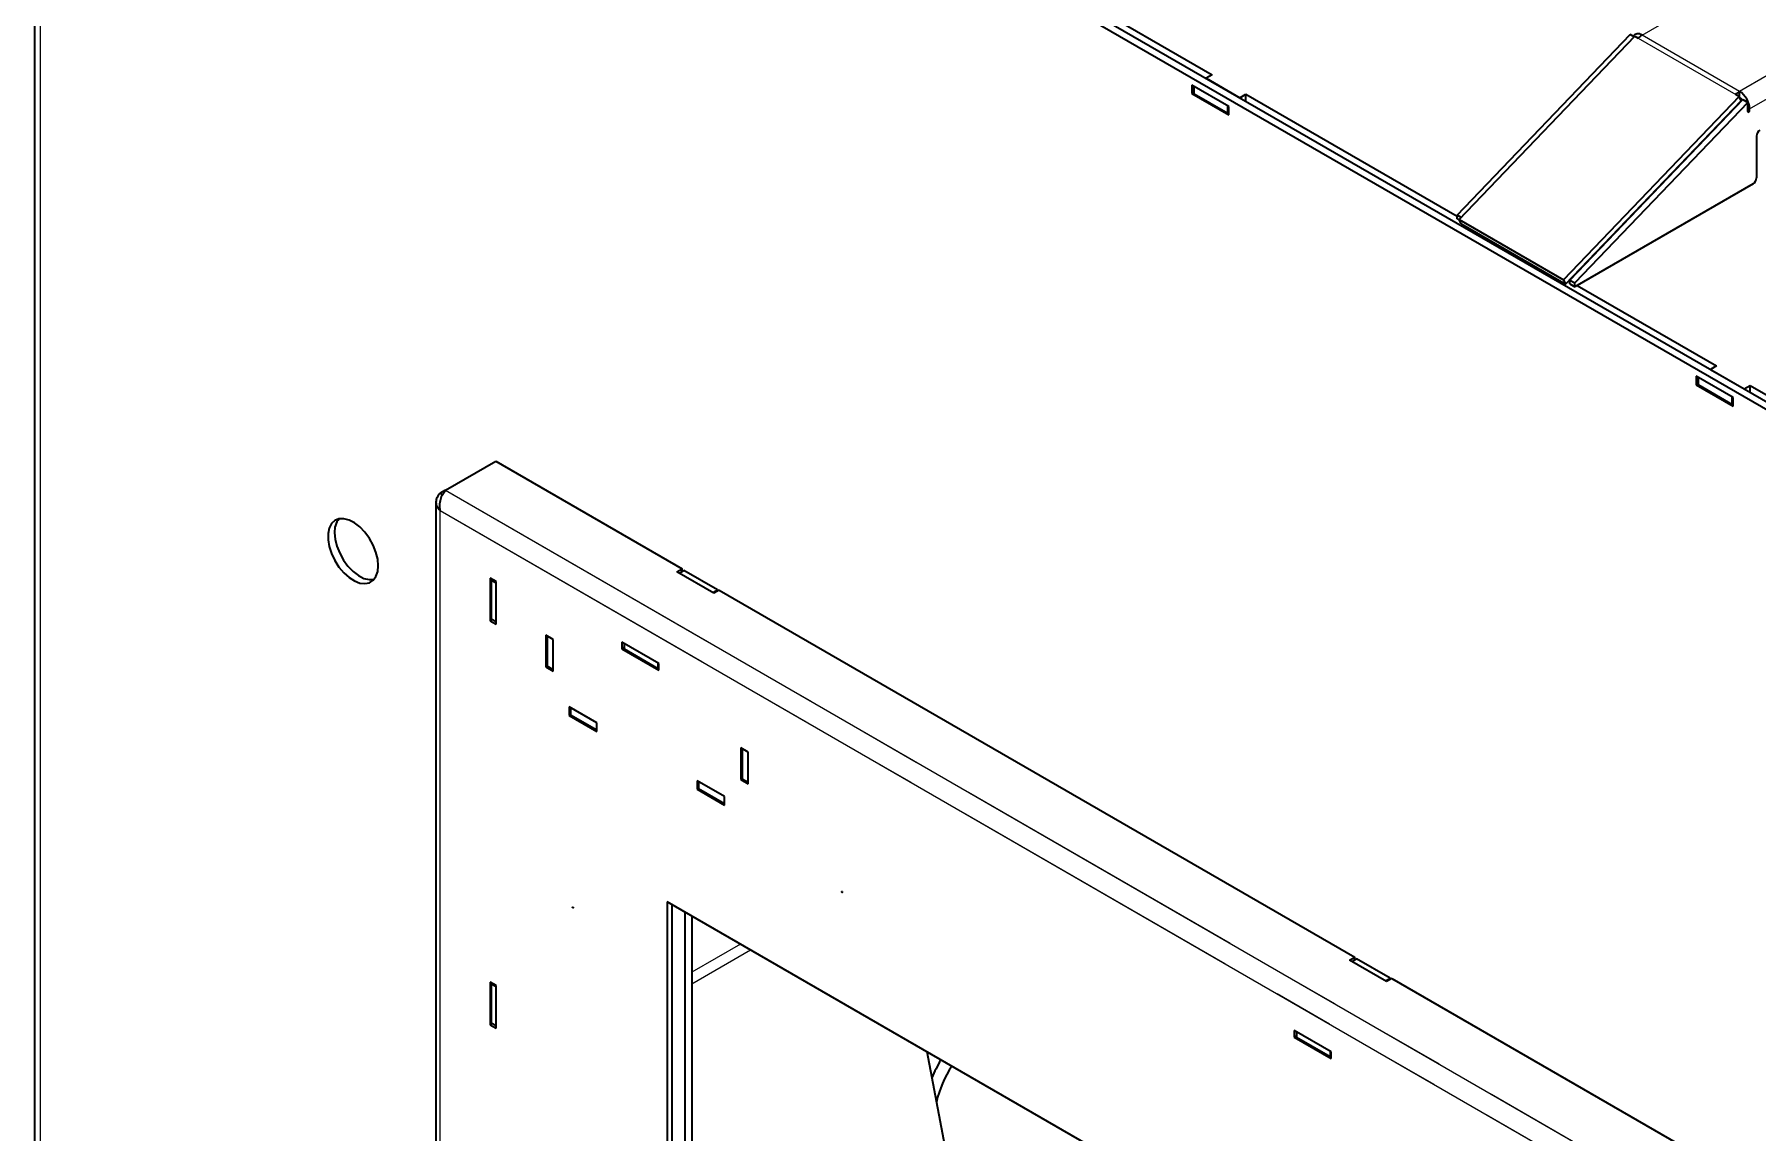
# Paper-space layout 'Blatt1' of a CAD drawing. Header units: millimetres. Extents: x 0 to 1189, y 0 to 841.
# Drawn here: x 468.92 to 505.15, y 184.42 to 207.51 of the extents above; entities that cross this region are included whole.
import ezdxf

# ---------------------------------------------------------------- set-up
doc = ezdxf.new("R2010")
doc.units = ezdxf.units.MM
doc.linetypes.add('PHANTOM', pattern=[12.7, 6.35, -1.27, 1.27, -1.27, 1.27, -1.27])

psp = doc.layouts.new('Blatt1')

# ---------------------------------------------------------------- linework, layer by layer
at = {"color": 8, "linetype": 'Continuous', "lineweight": 18}
for p, q in [((502.726, 207.501), (551.24, 235.508)), ((553.291, 234.324), (504.776, 206.317)), ((504.989, 205.95), (553.503, 233.956)), ((469.037, 220.587), (469.037, 79.407)), ((502.646, 207.437), (504.697, 206.253)), ((504.776, 206.317), (502.726, 207.501)), ((504.949, 205.943), (504.989, 205.92)), ((477.563, 197.93), (514.464, 176.627)), ((477.452, 197.504), (514.151, 176.318)), ((477.452, 148.608), (477.452, 197.504)), ((483.769, 188.386), (482.742, 187.794)), ((482.742, 187.549), (483.981, 188.264))]:
    psp.add_line(p, q, dxfattribs=at)
at = {"color": 8, "linetype": 'PHANTOM', "lineweight": 18}
for p, q in [((502.726, 207.501), (551.24, 235.508)), ((553.291, 234.324), (504.776, 206.317)), ((504.989, 205.95), (553.503, 233.956)), ((469.037, 220.587), (469.037, 79.407)), ((502.646, 207.437), (504.697, 206.253)), ((504.776, 206.317), (502.726, 207.501)), ((504.949, 205.943), (504.989, 205.92)), ((477.563, 197.93), (514.464, 176.627)), ((477.452, 197.504), (514.151, 176.318)), ((477.452, 148.608), (477.452, 197.504)), ((483.769, 188.386), (482.742, 187.794)), ((482.742, 187.549), (483.981, 188.264))]:
    psp.add_line(p, q, dxfattribs=at)
at = {"color": 7, "linetype": 'Continuous', "lineweight": 35}
for p, q in [((468.92, 220.75), (468.92, 79.57)), ((469.179, 220.668), (517.969, 192.502)), ((469.037, 220.587), (517.828, 192.42)), ((483.788, 212.382), (493.687, 206.667)), ((498.838, 203.718), (502.474, 207.513)), ((498.883, 203.623), (502.576, 207.478)), ((502.561, 207.463), (502.474, 207.513)), ((502.576, 207.478), (502.646, 207.437)), ((493.687, 206.667), (493.56, 206.593)), ((493.56, 206.593), (494.267, 206.185)), ((493.256, 206.45), (493.256, 206.271)), ((494.034, 206.001), (493.256, 206.45)), ((493.305, 206.299), (493.256, 206.271)), ((493.256, 206.271), (494.034, 205.822)), ((493.305, 206.267), (493.305, 206.422)), ((493.305, 206.267), (494.012, 205.858)), ((494.267, 206.185), (494.394, 206.259)), ((494.394, 206.259), (498.838, 203.693)), ((494.394, 206.112), (494.394, 206.259)), ((504.768, 206.213), (501.075, 202.358)), ((504.768, 206.213), (504.697, 206.253)), ((504.807, 206.122), (504.768, 206.213)), ((504.776, 206.195), (504.776, 206.317)), ((494.012, 205.858), (494.012, 206.014)), ((494.012, 205.858), (494.034, 205.871)), ((494.034, 205.822), (494.034, 206.001)), ((501.114, 202.267), (504.807, 206.122)), ((504.843, 206.146), (501.207, 202.351)), ((504.949, 206.084), (501.313, 202.289)), ((504.843, 206.146), (504.949, 206.084)), ((504.949, 205.897), (504.949, 206.084)), ((504.989, 205.92), (504.989, 205.95)), ((505.132, 205.379), (505.132, 204.497)), ((505.061, 204.375), (501.313, 202.211)), ((498.925, 203.668), (498.838, 203.718)), ((498.838, 203.64), (498.838, 203.718)), ((498.888, 203.611), (498.838, 203.64)), ((498.883, 203.623), (501.075, 202.358)), ((498.922, 203.532), (498.883, 203.623)), ((498.922, 203.532), (501.114, 202.267)), ((501.075, 202.358), (501.114, 202.267)), ((501.183, 202.339), (501.207, 202.326)), ((501.207, 202.351), (501.313, 202.289)), ((501.207, 202.272), (501.207, 202.351)), ((501.207, 202.272), (501.313, 202.211)), ((501.313, 202.211), (501.313, 202.289)), ((501.359, 202.238), (504.294, 200.544)), ((504.294, 200.544), (504.166, 200.47)), ((504.166, 200.47), (504.873, 200.062)), ((503.862, 200.327), (503.862, 200.148)), ((504.64, 199.878), (503.862, 200.327)), ((503.912, 200.176), (503.862, 200.148)), ((503.862, 200.148), (504.64, 199.699)), ((503.912, 200.144), (503.912, 200.299)), ((503.912, 200.144), (504.619, 199.735)), ((504.873, 200.062), (505.001, 200.136)), ((505.001, 200.136), (514.9, 194.421)), ((505.001, 199.989), (505.001, 200.136)), ((504.619, 199.735), (504.619, 199.891)), ((504.619, 199.735), (504.64, 199.748)), ((504.64, 199.699), (504.64, 199.878)), ((477.563, 197.93), (478.624, 198.542)), ((478.624, 198.542), (482.543, 196.279)), ((477.563, 197.93), (477.452, 197.866)), ((477.502, 197.837), (477.452, 197.866)), ((477.364, 197.685), (477.364, 148.557)), ((478.626, 196.01), (478.505, 196.079)), ((478.505, 196.079), (478.505, 195.181)), ((478.527, 196.042), (478.548, 196.055)), ((478.527, 196.042), (478.626, 195.985)), ((478.527, 196.042), (478.527, 195.226)), ((482.43, 196.214), (482.543, 196.279)), ((483.208, 195.765), (482.43, 196.214)), ((482.479, 196.186), (482.578, 196.243)), ((482.543, 196.222), (482.543, 196.279)), ((483.286, 195.834), (482.578, 196.243)), ((478.626, 195.112), (478.626, 196.01)), ((483.187, 195.777), (483.286, 195.834)), ((483.321, 195.83), (483.208, 195.765)), ((483.286, 195.834), (483.286, 195.81)), ((483.321, 195.83), (496.685, 188.115)), ((478.555, 195.21), (478.505, 195.181)), ((478.505, 195.181), (478.626, 195.112)), ((478.527, 195.226), (478.626, 195.169)), ((479.828, 194.793), (479.672, 194.883)), ((479.672, 194.883), (479.672, 194.214)), ((479.7, 194.867), (479.7, 194.23)), ((479.828, 194.124), (479.828, 194.793)), ((482.048, 194.287), (481.27, 194.736)), ((481.27, 194.736), (481.27, 194.597)), ((481.32, 194.626), (481.27, 194.597)), ((481.27, 194.597), (482.048, 194.148)), ((481.32, 194.708), (481.32, 194.593)), ((481.32, 194.593), (482.027, 194.185)), ((479.7, 194.23), (479.672, 194.214)), ((479.828, 194.156), (479.7, 194.23)), ((482.027, 194.299), (482.027, 194.185)), ((482.048, 194.148), (482.048, 194.287)), ((479.672, 194.214), (479.828, 194.124)), ((482.027, 194.185), (482.048, 194.197)), ((480.747, 193.038), (480.167, 193.373)), ((480.167, 193.373), (480.167, 193.193)), ((480.195, 193.209), (480.167, 193.193)), ((480.167, 193.193), (480.747, 192.858)), ((480.195, 193.356), (480.195, 193.209)), ((480.195, 193.209), (480.747, 192.891)), ((480.747, 192.858), (480.747, 193.038)), ((483.929, 192.426), (483.773, 192.516)), ((483.773, 192.516), (483.773, 191.846)), ((483.802, 192.499), (483.802, 191.862)), ((483.929, 191.756), (483.929, 192.426)), ((483.434, 191.487), (482.854, 191.821)), ((482.854, 191.821), (482.854, 191.642)), ((482.882, 191.805), (482.882, 191.658)), ((483.802, 191.862), (483.773, 191.846)), ((483.773, 191.846), (483.929, 191.756)), ((483.802, 191.862), (483.929, 191.789)), ((482.882, 191.658), (482.854, 191.642)), ((482.854, 191.642), (483.434, 191.307)), ((482.882, 191.658), (483.434, 191.34)), ((483.434, 191.307), (483.434, 191.487)), ((482.225, 189.278), (482.225, 104.276)), ((509.378, 173.603), (482.225, 189.278)), ((482.331, 104.337), (482.331, 189.217)), ((482.598, 189.062), (482.598, 104.795)), ((482.742, 188.979), (482.742, 104.819)), ((496.572, 188.05), (496.685, 188.115)), ((496.622, 188.021), (496.721, 188.079)), ((496.685, 188.058), (496.685, 188.115)), ((497.428, 187.67), (496.721, 188.079)), ((497.35, 187.601), (496.572, 188.05)), ((478.626, 187.518), (478.505, 187.587)), ((478.505, 187.587), (478.505, 186.689)), ((478.527, 187.55), (478.548, 187.563)), ((478.527, 187.55), (478.626, 187.493)), ((478.527, 187.55), (478.527, 186.734)), ((478.626, 186.62), (478.626, 187.518)), ((497.329, 187.613), (497.428, 187.67)), ((497.463, 187.666), (497.35, 187.601)), ((497.428, 187.67), (497.428, 187.646)), ((497.463, 187.666), (510.827, 179.951)), ((478.555, 186.718), (478.505, 186.689)), ((478.505, 186.689), (478.626, 186.62)), ((478.527, 186.734), (478.626, 186.677)), ((496.19, 186.123), (495.412, 186.572)), ((495.412, 186.572), (495.412, 186.433)), ((495.462, 186.462), (495.412, 186.433)), ((495.412, 186.433), (496.19, 185.984)), ((495.462, 186.544), (495.462, 186.429)), ((495.462, 186.429), (496.169, 186.021)), ((487.687, 186.125), (488.177, 183.524)), ((496.169, 186.135), (496.169, 186.021)), ((496.169, 186.021), (496.19, 186.033)), ((496.19, 185.984), (496.19, 186.123))]:
    psp.add_line(p, q, dxfattribs=at)
at = {"color": 7, "linetype": 'PHANTOM', "lineweight": 18}
for p, q in [((468.92, 220.75), (468.92, 79.57)), ((469.179, 220.668), (517.969, 192.502)), ((469.037, 220.587), (517.828, 192.42)), ((483.788, 212.382), (493.687, 206.667)), ((498.838, 203.718), (502.474, 207.513)), ((498.883, 203.623), (502.576, 207.478)), ((502.561, 207.463), (502.474, 207.513)), ((502.576, 207.478), (502.646, 207.437)), ((493.687, 206.667), (493.56, 206.593)), ((493.56, 206.593), (494.267, 206.185)), ((493.256, 206.45), (493.256, 206.271)), ((494.034, 206.001), (493.256, 206.45)), ((493.305, 206.299), (493.256, 206.271)), ((493.256, 206.271), (494.034, 205.822)), ((493.305, 206.267), (493.305, 206.422)), ((493.305, 206.267), (494.012, 205.858)), ((494.267, 206.185), (494.394, 206.259)), ((494.394, 206.259), (498.838, 203.693)), ((494.394, 206.112), (494.394, 206.259)), ((504.768, 206.213), (501.075, 202.358)), ((504.768, 206.213), (504.697, 206.253)), ((504.807, 206.122), (504.768, 206.213)), ((504.776, 206.195), (504.776, 206.317)), ((494.012, 205.858), (494.012, 206.014)), ((494.012, 205.858), (494.034, 205.871)), ((494.034, 205.822), (494.034, 206.001)), ((501.114, 202.267), (504.807, 206.122)), ((504.843, 206.146), (501.207, 202.351)), ((504.949, 206.084), (501.313, 202.289)), ((504.843, 206.146), (504.949, 206.084)), ((504.949, 205.897), (504.949, 206.084)), ((504.989, 205.92), (504.989, 205.95)), ((505.132, 205.379), (505.132, 204.497)), ((505.061, 204.375), (501.313, 202.211)), ((498.925, 203.668), (498.838, 203.718)), ((498.838, 203.64), (498.838, 203.718)), ((498.888, 203.611), (498.838, 203.64)), ((498.883, 203.623), (501.075, 202.358)), ((498.922, 203.532), (498.883, 203.623)), ((498.922, 203.532), (501.114, 202.267)), ((501.075, 202.358), (501.114, 202.267)), ((501.183, 202.339), (501.207, 202.326)), ((501.207, 202.351), (501.313, 202.289)), ((501.207, 202.272), (501.207, 202.351)), ((501.207, 202.272), (501.313, 202.211)), ((501.313, 202.211), (501.313, 202.289)), ((501.359, 202.238), (504.294, 200.544)), ((504.294, 200.544), (504.166, 200.47)), ((504.166, 200.47), (504.873, 200.062)), ((503.862, 200.327), (503.862, 200.148)), ((504.64, 199.878), (503.862, 200.327)), ((503.912, 200.176), (503.862, 200.148)), ((503.862, 200.148), (504.64, 199.699)), ((503.912, 200.144), (503.912, 200.299)), ((503.912, 200.144), (504.619, 199.735)), ((504.873, 200.062), (505.001, 200.136)), ((505.001, 200.136), (514.9, 194.421)), ((505.001, 199.989), (505.001, 200.136)), ((504.619, 199.735), (504.619, 199.891)), ((504.619, 199.735), (504.64, 199.748)), ((504.64, 199.699), (504.64, 199.878)), ((477.563, 197.93), (478.624, 198.542)), ((478.624, 198.542), (482.543, 196.279)), ((477.563, 197.93), (477.452, 197.866)), ((477.502, 197.837), (477.452, 197.866)), ((477.364, 197.685), (477.364, 148.557)), ((478.626, 196.01), (478.505, 196.079)), ((478.505, 196.079), (478.505, 195.181)), ((478.527, 196.042), (478.548, 196.055)), ((478.527, 196.042), (478.626, 195.985)), ((478.527, 196.042), (478.527, 195.226)), ((482.43, 196.214), (482.543, 196.279)), ((483.208, 195.765), (482.43, 196.214)), ((482.479, 196.186), (482.578, 196.243)), ((482.543, 196.222), (482.543, 196.279)), ((483.286, 195.834), (482.578, 196.243)), ((478.626, 195.112), (478.626, 196.01)), ((483.187, 195.777), (483.286, 195.834)), ((483.321, 195.83), (483.208, 195.765)), ((483.286, 195.834), (483.286, 195.81)), ((483.321, 195.83), (496.685, 188.115)), ((478.555, 195.21), (478.505, 195.181)), ((478.505, 195.181), (478.626, 195.112)), ((478.527, 195.226), (478.626, 195.169)), ((479.828, 194.793), (479.672, 194.883)), ((479.672, 194.883), (479.672, 194.214)), ((479.7, 194.867), (479.7, 194.23)), ((479.828, 194.124), (479.828, 194.793)), ((482.048, 194.287), (481.27, 194.736)), ((481.27, 194.736), (481.27, 194.597)), ((481.32, 194.626), (481.27, 194.597)), ((481.27, 194.597), (482.048, 194.148)), ((481.32, 194.708), (481.32, 194.593)), ((481.32, 194.593), (482.027, 194.185)), ((479.7, 194.23), (479.672, 194.214)), ((479.828, 194.156), (479.7, 194.23)), ((482.027, 194.299), (482.027, 194.185)), ((482.048, 194.148), (482.048, 194.287)), ((479.672, 194.214), (479.828, 194.124)), ((482.027, 194.185), (482.048, 194.197)), ((480.747, 193.038), (480.167, 193.373)), ((480.167, 193.373), (480.167, 193.193)), ((480.195, 193.209), (480.167, 193.193)), ((480.167, 193.193), (480.747, 192.858)), ((480.195, 193.356), (480.195, 193.209)), ((480.195, 193.209), (480.747, 192.891)), ((480.747, 192.858), (480.747, 193.038)), ((483.929, 192.426), (483.773, 192.516)), ((483.773, 192.516), (483.773, 191.846)), ((483.802, 192.499), (483.802, 191.862)), ((483.929, 191.756), (483.929, 192.426)), ((483.434, 191.487), (482.854, 191.821)), ((482.854, 191.821), (482.854, 191.642)), ((482.882, 191.805), (482.882, 191.658)), ((483.802, 191.862), (483.773, 191.846)), ((483.773, 191.846), (483.929, 191.756)), ((483.802, 191.862), (483.929, 191.789)), ((482.882, 191.658), (482.854, 191.642)), ((482.854, 191.642), (483.434, 191.307)), ((482.882, 191.658), (483.434, 191.34)), ((483.434, 191.307), (483.434, 191.487)), ((482.225, 189.278), (482.225, 104.276)), ((509.378, 173.603), (482.225, 189.278)), ((482.331, 104.337), (482.331, 189.217)), ((482.598, 189.062), (482.598, 104.795)), ((482.742, 188.979), (482.742, 104.819)), ((496.572, 188.05), (496.685, 188.115)), ((496.622, 188.021), (496.721, 188.079)), ((496.685, 188.058), (496.685, 188.115)), ((497.428, 187.67), (496.721, 188.079)), ((497.35, 187.601), (496.572, 188.05)), ((478.626, 187.518), (478.505, 187.587)), ((478.505, 187.587), (478.505, 186.689)), ((478.527, 187.55), (478.548, 187.563)), ((478.527, 187.55), (478.626, 187.493)), ((478.527, 187.55), (478.527, 186.734)), ((478.626, 186.62), (478.626, 187.518)), ((497.329, 187.613), (497.428, 187.67)), ((497.463, 187.666), (497.35, 187.601)), ((497.428, 187.67), (497.428, 187.646)), ((497.463, 187.666), (510.827, 179.951)), ((478.555, 186.718), (478.505, 186.689)), ((478.505, 186.689), (478.626, 186.62)), ((478.527, 186.734), (478.626, 186.677)), ((496.19, 186.123), (495.412, 186.572)), ((495.412, 186.572), (495.412, 186.433)), ((495.462, 186.462), (495.412, 186.433)), ((495.412, 186.433), (496.19, 185.984)), ((495.462, 186.544), (495.462, 186.429)), ((495.462, 186.429), (496.169, 186.021)), ((487.687, 186.125), (488.177, 183.524)), ((496.169, 186.135), (496.169, 186.021)), ((496.169, 186.021), (496.19, 186.033)), ((496.19, 185.984), (496.19, 186.123))]:
    psp.add_line(p, q, dxfattribs=at)
at = {"color": 7, "linetype": 'Continuous', "lineweight": 35, "flags": 128}
for points in [[(504.949, 205.897), (504.95, 205.889), (504.955, 205.884), (504.961, 205.883), (504.969, 205.886), (504.976, 205.892), (504.983, 205.9), (504.987, 205.91), (504.989, 205.92)], [(476.151, 196.344), (476.138, 196.483), (476.102, 196.63), (476.043, 196.777), (475.964, 196.919), (475.869, 197.048), (475.762, 197.158), (475.649, 197.245), (475.535, 197.304), (475.424, 197.332), (475.323, 197.329), (475.235, 197.294), (475.166, 197.228), (475.118, 197.136), (475.093, 197.021), (475.093, 196.888), (475.118, 196.745), (475.166, 196.597), (475.235, 196.451), (475.323, 196.315), (475.424, 196.195), (475.535, 196.095), (475.649, 196.022), (475.762, 195.978), (475.869, 195.966), (475.964, 195.985), (476.043, 196.036), (476.102, 196.115), (476.138, 196.22), (476.151, 196.344)], [(475.232, 197.038), (475.244, 196.899), (475.281, 196.753), (475.34, 196.605), (475.419, 196.463), (475.513, 196.334), (475.62, 196.224), (475.733, 196.137), (475.848, 196.078), (475.958, 196.05), (476.059, 196.053)], [(480.245, 189.147), (480.242, 189.149), (480.24, 189.152), (480.238, 189.156), (480.238, 189.159), (480.238, 189.162), (480.24, 189.164), (480.242, 189.164), (480.245, 189.163), (480.248, 189.161), (480.25, 189.158), (480.251, 189.154), (480.252, 189.151), (480.251, 189.148), (480.25, 189.146), (480.248, 189.146), (480.245, 189.147)], [(485.902, 189.474), (485.899, 189.476), (485.897, 189.479), (485.895, 189.483), (485.895, 189.486), (485.895, 189.489), (485.897, 189.491), (485.899, 189.491), (485.902, 189.49), (485.905, 189.488), (485.907, 189.485), (485.908, 189.482), (485.909, 189.478), (485.908, 189.475), (485.907, 189.474), (485.905, 189.473), (485.902, 189.474)]]:
    psp.add_lwpolyline(points, dxfattribs=at)
at = {"color": 7, "linetype": 'PHANTOM', "lineweight": 18, "flags": 128}
for points in [[(504.949, 205.897), (504.95, 205.889), (504.955, 205.884), (504.961, 205.883), (504.969, 205.886), (504.976, 205.892), (504.983, 205.9), (504.987, 205.91), (504.989, 205.92)], [(476.151, 196.344), (476.138, 196.483), (476.102, 196.63), (476.043, 196.777), (475.964, 196.919), (475.869, 197.048), (475.762, 197.158), (475.649, 197.245), (475.535, 197.304), (475.424, 197.332), (475.323, 197.329), (475.235, 197.294), (475.166, 197.228), (475.118, 197.136), (475.093, 197.021), (475.093, 196.888), (475.118, 196.745), (475.166, 196.597), (475.235, 196.451), (475.323, 196.315), (475.424, 196.195), (475.535, 196.095), (475.649, 196.022), (475.762, 195.978), (475.869, 195.966), (475.964, 195.985), (476.043, 196.036), (476.102, 196.115), (476.138, 196.22), (476.151, 196.344)], [(475.232, 197.038), (475.244, 196.899), (475.281, 196.753), (475.34, 196.605), (475.419, 196.463), (475.513, 196.334), (475.62, 196.224), (475.733, 196.137), (475.848, 196.078), (475.958, 196.05), (476.059, 196.053)], [(480.245, 189.147), (480.242, 189.149), (480.24, 189.152), (480.238, 189.156), (480.238, 189.159), (480.238, 189.162), (480.24, 189.164), (480.242, 189.164), (480.245, 189.163), (480.248, 189.161), (480.25, 189.158), (480.251, 189.154), (480.252, 189.151), (480.251, 189.148), (480.25, 189.146), (480.248, 189.146), (480.245, 189.147)], [(485.902, 189.474), (485.899, 189.476), (485.897, 189.479), (485.895, 189.483), (485.895, 189.486), (485.895, 189.489), (485.897, 189.491), (485.899, 189.491), (485.902, 189.49), (485.905, 189.488), (485.907, 189.485), (485.908, 189.482), (485.909, 189.478), (485.908, 189.475), (485.907, 189.474), (485.905, 189.473), (485.902, 189.474)]]:
    psp.add_lwpolyline(points, dxfattribs=at)
at = {"color": 7, "linetype": 'Continuous', "lineweight": 35}
for centre, radius, start, end in [((502.643, 207.4), 0.13, 50.4096, 144.2345), ((502.911, 207.188), 0.364, 120.6699, 136.7719), ((504.962, 206.004), 0.364, 120.6699, 136.7719), ((504.528, 205.929), 0.461, 2.6055, 57.3945), ((504.667, 206.018), 0.207, 35.5823, 58.3306), ((505.285, 205.372), 0.154, 122.6055, 177.3945), ((504.978, 204.504), 0.154, 302.6055, 357.3945), ((475.658, 197.064), 0.428, 141.6735, 183.4515), ((490.155, 184.629), 2.545, 148.6235, 158.2595), ((490.175, 184.525), 2.351, 146.55, 166.7425)]:
    psp.add_arc(centre, radius, start, end, dxfattribs=at)
at = {"color": 7, "linetype": 'PHANTOM', "lineweight": 18}
for centre, radius, start, end in [((502.643, 207.4), 0.13, 50.4132, 144.1256), ((502.911, 207.188), 0.364, 120.6699, 136.7719), ((504.962, 206.004), 0.364, 120.6699, 136.7719), ((504.528, 205.929), 0.461, 2.6055, 57.3945), ((504.667, 206.018), 0.207, 35.5823, 58.3306), ((505.285, 205.372), 0.154, 122.6055, 177.3945), ((504.978, 204.504), 0.154, 302.6055, 357.3945), ((475.658, 197.064), 0.428, 141.6738, 183.4515), ((490.155, 184.629), 2.545, 148.6235, 158.2595), ((490.175, 184.525), 2.351, 146.55, 166.7425)]:
    psp.add_arc(centre, radius, start, end, dxfattribs=at)
at = {"color": 7, "linetype": 'Continuous', "lineweight": 35}
for points in [[(477.452, 197.866), (477.427, 197.838), (477.378, 197.783), (477.357, 197.685), (477.378, 197.587), (477.427, 197.532), (477.452, 197.504)], [(477.452, 197.504), (477.447, 197.543), (477.436, 197.62), (477.46, 197.744), (477.505, 197.856), (477.544, 197.905), (477.563, 197.93)]]:
    psp.add_open_spline(points, degree=3, dxfattribs=at)
at = {"color": 7, "linetype": 'PHANTOM', "lineweight": 18}
for points in [[(477.452, 197.866), (477.427, 197.838), (477.378, 197.783), (477.357, 197.685), (477.378, 197.587), (477.427, 197.532), (477.452, 197.504)], [(477.452, 197.504), (477.447, 197.543), (477.436, 197.62), (477.46, 197.744), (477.505, 197.856), (477.544, 197.905), (477.563, 197.93)]]:
    psp.add_open_spline(points, degree=3, dxfattribs=at)

doc.saveas('drawing.dxf')
